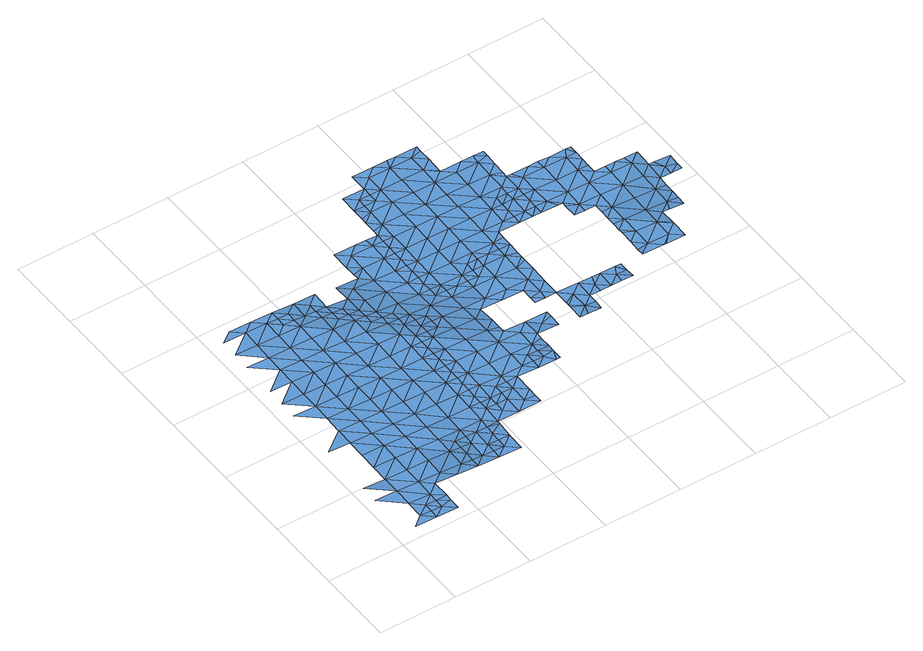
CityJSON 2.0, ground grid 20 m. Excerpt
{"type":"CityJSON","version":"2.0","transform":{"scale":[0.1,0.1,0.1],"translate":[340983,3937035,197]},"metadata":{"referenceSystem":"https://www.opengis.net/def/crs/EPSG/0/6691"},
"CityObjects":{
"waterbody1":{"type":"WaterBody","attributes":{"name":"5","class":"1140","function":"1","WaterBodyRiverFloodingRiskAttribute.description":"3","WaterBodyRiverFloodingRiskAttribute.rankOrg":"2","WaterBodyRiverFloodingRiskAttribute.adminType":"2","WaterBodyRiverFloodingRiskAttribute.scale":"L2"},"geometry":[{"type":"MultiSurface","lod":"1","boundaries":[[[0,1,2]],[[3,4,5]],[[0,6,5]],[[0,2,7]],[[0,7,6]],[[8,3,9]],[[6,10,5]],[[3,5,10]],[[11,9,3]],[[10,6,12]],[[11,3,10]],[[12,13,10]],[[14,15,9]],[[16,17,18]],[[14,9,11]],[[19,20,21]],[[21,9,15]],[[22,11,10]],[[22,10,13]],[[19,21,15]],[[18,20,19]],[[23,16,18]],[[24,14,11]],[[25,11,22]],[[26,27,28]],[[29,28,16]],[[30,15,14]],[[23,18,19]],[[31,32,26]],[[33,25,22]],[[24,30,14]],[[11,25,24]],[[15,30,19]],[[29,16,23]],[[28,34,26]],[[32,31,35]],[[29,34,28]],[[36,23,19]],[[37,38,35]],[[26,39,31]],[[40,25,33]],[[41,26,34]],[[25,42,24]],[[43,35,31]],[[19,30,36]],[[44,45,37]],[[40,42,25]],[[29,23,46]],[[47,34,29]],[[39,43,31]],[[46,23,36]],[[26,41,39]],[[35,43,37]],[[46,47,29]],[[48,49,44]],[[30,24,42]],[[50,36,30]],[[33,51,40]],[[47,52,34]],[[49,48,53]],[[34,54,41]],[[43,55,37]],[[56,57,53]],[[36,58,46]],[[44,37,55]],[[30,42,50]],[[44,59,48]],[[41,60,39]],[[61,62,40]],[[40,62,42]],[[55,59,44]],[[40,51,61]],[[63,47,46]],[[58,36,50]],[[34,52,54]],[[64,53,48]],[[65,66,42]],[[42,66,50]],[[59,67,48]],[[65,42,62]],[[56,53,68]],[[60,69,39]],[[70,52,47]],[[67,64,48]],[[41,54,60]],[[43,69,55]],[[46,58,63]],[[43,39,69]],[[66,71,50]],[[50,71,58]],[[47,63,72]],[[68,53,64]],[[73,63,58]],[[74,60,54]],[[59,55,75]],[[47,72,70]],[[54,52,74]],[[55,69,75]],[[59,76,67]],[[66,77,71]],[[78,69,60]],[[67,79,64]],[[52,70,74]],[[58,71,73]],[[63,80,72]],[[59,75,81]],[[77,82,71]],[[68,64,83]],[[84,75,69]],[[85,63,73]],[[86,83,64]],[[87,70,72]],[[67,76,79]],[[64,79,86]],[[59,81,76]],[[60,74,78]],[[88,73,71]],[[80,63,85]],[[80,87,72]],[[84,69,78]],[[75,89,81]],[[90,79,76]],[[71,82,88]],[[74,70,87]],[[89,76,81]],[[74,91,78]],[[92,75,84]],[[73,93,85]],[[88,82,94]],[[95,90,76]],[[96,73,88]],[[89,75,92]],[[85,97,80]],[[74,87,91]],[[91,98,78]],[[78,99,84]],[[89,100,76]],[[94,101,88]],[[93,97,85]],[[97,87,80]],[[73,96,93]],[[84,99,92]],[[95,76,100]],[[88,102,96]],[[102,88,101]],[[103,91,87]],[[99,78,98]],[[97,103,87]],[[102,104,96]],[[92,105,89]],[[104,106,96]],[[107,95,100]],[[89,108,100]],[[93,96,106]],[[101,109,102]],[[103,110,91]],[[111,107,100]],[[92,99,112]],[[113,114,93]],[[93,114,97]],[[93,106,113]],[[110,115,91]],[[89,105,108]],[[111,100,108]],[[101,116,109]],[[117,102,109]],[[118,99,98]],[[111,119,107]],[[92,112,105]],[[98,91,115]],[[114,120,97]],[[120,121,97]],[[103,97,121]],[[109,122,117]],[[121,123,103]],[[124,108,105]],[[123,125,103]],[[103,125,110]],[[112,99,118]],[[109,116,122]],[[98,115,118]],[[105,112,126]],[[127,124,105]],[[125,128,110]],[[126,127,105]],[[128,129,110]],[[110,129,115]],[[126,112,130]],[[122,116,131]],[[112,118,130]],[[124,127,132]],[[133,134,115]],[[115,134,118]],[[133,115,129]],[[135,136,137]],[[135,122,131]],[[137,122,135]],[[138,126,130]],[[131,116,139]],[[134,140,118]],[[141,136,135]],[[130,118,140]],[[139,142,131]],[[143,138,130]],[[135,131,144]],[[143,130,140]],[[143,145,138]],[[131,142,144]],[[146,141,135]],[[140,134,147]],[[147,134,148]],[[135,144,146]],[[149,140,147]],[[148,150,147]],[[151,149,147]],[[150,152,147]],[[152,151,147]]]}]},
"waterbody2":{"type":"WaterBody","attributes":{"name":"5","class":"1140","function":"1","WaterBodyRiverFloodingRiskAttribute.description":"3","WaterBodyRiverFloodingRiskAttribute.rankOrg":"3","WaterBodyRiverFloodingRiskAttribute.adminType":"2","WaterBodyRiverFloodingRiskAttribute.scale":"L2"},"geometry":[{"type":"MultiSurface","lod":"1","boundaries":[[[153,154,155]],[[13,12,153]],[[12,6,154]],[[6,7,154]],[[7,2,154]],[[2,155,154]],[[153,12,154]]]}]},
"waterbody3":{"type":"WaterBody","attributes":{"name":"5","class":"1140","function":"1","WaterBodyRiverFloodingRiskAttribute.description":"3","WaterBodyRiverFloodingRiskAttribute.rankOrg":"1","WaterBodyRiverFloodingRiskAttribute.adminType":"2","WaterBodyRiverFloodingRiskAttribute.scale":"L2"},"geometry":[{"type":"MultiSurface","lod":"1","boundaries":[[[65,62,156]],[[65,156,66]],[[77,66,156]],[[94,82,157]],[[82,158,157]],[[158,82,156]],[[159,158,156]],[[159,160,158]],[[159,161,160]],[[159,51,161]],[[61,51,159]],[[61,159,62]],[[162,157,163]],[[94,162,101]],[[164,163,157]],[[156,62,159]],[[157,158,164]],[[94,157,162]],[[77,156,82]]]}]},
"waterbody4":{"type":"WaterBody","attributes":{"name":"5","class":"1140","function":"1","WaterBodyRiverFloodingRiskAttribute.description":"3","WaterBodyRiverFloodingRiskAttribute.rankOrg":"2","WaterBodyRiverFloodingRiskAttribute.adminType":"2","WaterBodyRiverFloodingRiskAttribute.scale":"L2"},"geometry":[{"type":"MultiSurface","lod":"1","boundaries":[[[164,158,165]],[[164,165,163]],[[163,165,166]],[[165,161,166]],[[160,161,165]],[[158,160,165]]]}]},
"waterbody5":{"type":"WaterBody","attributes":{"name":"5","class":"1140","function":"1","WaterBodyRiverFloodingRiskAttribute.description":"3","WaterBodyRiverFloodingRiskAttribute.rankOrg":"1","WaterBodyRiverFloodingRiskAttribute.adminType":"2","WaterBodyRiverFloodingRiskAttribute.scale":"L2"},"geometry":[{"type":"MultiSurface","lod":"1","boundaries":[[[119,167,168]],[[95,168,169]],[[107,119,168]],[[79,90,86]],[[86,90,170]],[[86,170,83]],[[167,169,168]],[[168,95,107]],[[90,95,170]],[[95,169,170]],[[169,83,170]]]}]},
"waterbody6":{"type":"WaterBody","attributes":{"name":"5","class":"1140","function":"1","WaterBodyRiverFloodingRiskAttribute.description":"3","WaterBodyRiverFloodingRiskAttribute.rankOrg":"1","WaterBodyRiverFloodingRiskAttribute.adminType":"2","WaterBodyRiverFloodingRiskAttribute.scale":"L2"},"geometry":[{"type":"MultiSurface","lod":"1","boundaries":[[[171,172,173]],[[171,174,172]],[[175,176,174]],[[177,178,179]],[[171,180,175]],[[181,182,183]],[[184,182,181]],[[185,183,186]],[[183,185,181]],[[185,187,181]],[[187,184,181]],[[180,178,175]],[[177,175,178]],[[175,177,176]],[[188,189,173]],[[173,189,190]],[[191,190,189]],[[191,192,190]],[[193,194,195]],[[196,146,197]],[[106,104,198]],[[137,136,198]],[[136,199,198]],[[199,200,114]],[[201,202,203]],[[200,204,205]],[[204,206,205]],[[128,206,129]],[[134,133,207]],[[200,205,121]],[[121,120,200]],[[120,114,200]],[[208,209,210]],[[201,210,211]],[[171,175,174]],[[212,186,183]],[[213,214,211]],[[215,216,213]],[[216,217,213]],[[132,218,219]],[[218,132,127]],[[127,138,218]],[[143,140,220]],[[145,143,220]],[[193,221,194]],[[195,222,193]],[[223,194,224]],[[225,226,195]],[[227,228,223]],[[229,227,230]],[[230,231,229]],[[232,231,233]],[[151,234,235]],[[236,237,217]],[[238,213,217]],[[238,150,207]],[[234,151,152]],[[220,140,149]],[[220,239,145]],[[233,231,230]],[[233,230,240]],[[241,242,243]],[[145,239,218]],[[138,145,218]],[[127,126,138]],[[223,195,194]],[[226,244,195]],[[222,195,244]],[[192,245,190]],[[246,247,248]],[[249,250,248]],[[251,250,252]],[[247,249,248]],[[253,249,247]],[[223,225,195]],[[228,225,223]],[[123,121,205]],[[123,205,125]],[[205,206,125]],[[252,254,251]],[[255,132,256]],[[124,132,255]],[[111,124,255]],[[255,119,111]],[[256,132,219]],[[256,119,255]],[[219,243,256]],[[256,243,242]],[[111,108,124]],[[234,237,235]],[[234,217,237]],[[113,106,199]],[[106,198,199]],[[113,199,114]],[[221,257,194]],[[224,194,257]],[[128,125,206]],[[207,150,148]],[[148,134,207]],[[133,129,207]],[[207,129,206]],[[213,238,214]],[[207,214,238]],[[214,207,206]],[[204,214,206]],[[211,214,204]],[[202,201,211]],[[202,211,204]],[[202,204,200]],[[202,200,203]],[[203,200,199]],[[203,199,136]],[[196,203,146]],[[141,146,203]],[[190,258,173]],[[137,117,122]],[[117,137,198]],[[117,198,102]],[[104,102,198]],[[203,196,201]],[[217,234,238]],[[197,259,196]],[[259,260,196]],[[196,260,201]],[[260,210,201]],[[208,210,260]],[[209,261,210]],[[210,261,185]],[[210,185,186]],[[210,186,211]],[[212,211,186]],[[211,212,213]],[[212,215,213]],[[236,217,216]],[[236,262,237]],[[262,258,251]],[[251,258,250]],[[250,258,248]],[[190,248,258]],[[248,190,246]],[[245,246,190]],[[238,234,150]],[[152,150,234]],[[149,151,220]],[[220,151,235]],[[235,239,220]],[[239,235,263]],[[240,241,243]],[[172,188,173]],[[173,258,171]],[[224,257,264]],[[241,224,264]],[[230,227,223]],[[230,223,240]],[[223,224,240]],[[240,224,241]],[[141,203,136]],[[180,171,265]],[[266,180,265]],[[267,219,218]],[[265,171,258]],[[233,268,232]],[[269,268,263]],[[270,269,263]],[[271,254,272]],[[235,270,263]],[[237,262,271]],[[218,239,267]],[[263,268,233]],[[243,219,267]],[[271,262,251]],[[271,251,254]],[[272,270,271]],[[235,271,270]],[[235,237,271]],[[266,262,236]],[[265,262,266]],[[258,262,265]],[[263,267,239]],[[233,267,263]],[[240,267,233]],[[240,243,267]]]}]},
"waterbody7":{"type":"WaterBody","attributes":{"name":"5","class":"1140","function":"1","WaterBodyRiverFloodingRiskAttribute.description":"3","WaterBodyRiverFloodingRiskAttribute.rankOrg":"2","WaterBodyRiverFloodingRiskAttribute.adminType":"2","WaterBodyRiverFloodingRiskAttribute.scale":"L2"},"geometry":[{"type":"MultiSurface","lod":"1","boundaries":[[[273,260,259]],[[274,275,273]],[[274,273,197]],[[208,260,273]],[[208,275,209]],[[273,275,208]],[[276,275,274]],[[259,197,273]]]}]},
"waterbody8":{"type":"WaterBody","attributes":{"name":"5","class":"1140","function":"1","WaterBodyRiverFloodingRiskAttribute.description":"3","WaterBodyRiverFloodingRiskAttribute.rankOrg":"1","WaterBodyRiverFloodingRiskAttribute.adminType":"2","WaterBodyRiverFloodingRiskAttribute.scale":"L2"},"geometry":[{"type":"MultiSurface","lod":"1","boundaries":[[[277,278,279]],[[279,280,281]],[[282,280,279]],[[279,283,282]],[[283,279,278]],[[279,281,277]]]}]},
"waterbody9":{"type":"WaterBody","attributes":{"name":"5","class":"1140","function":"1","WaterBodyRiverFloodingRiskAttribute.description":"3","WaterBodyRiverFloodingRiskAttribute.rankOrg":"1","WaterBodyRiverFloodingRiskAttribute.adminType":"2","WaterBodyRiverFloodingRiskAttribute.scale":"L2"},"geometry":[{"type":"MultiSurface","lod":"1","boundaries":[[[284,285,286]],[[287,288,285]],[[285,289,290]],[[291,292,293]],[[291,294,292]],[[291,295,294]],[[296,295,291]],[[297,289,285]],[[289,296,291]],[[298,287,285]],[[298,285,284]],[[299,286,290]],[[286,285,290]],[[299,290,176]],[[290,293,176]],[[295,300,294]],[[289,293,290]],[[291,293,289]],[[300,295,301]],[[285,288,297]],[[302,294,300]],[[301,303,300]],[[304,300,303]],[[304,302,300]],[[302,304,305]]]}]},
"waterbody10":{"type":"WaterBody","attributes":{"name":"5","class":"1140","function":"1","WaterBodyRiverFloodingRiskAttribute.description":"3","WaterBodyRiverFloodingRiskAttribute.rankOrg":"1","WaterBodyRiverFloodingRiskAttribute.adminType":"2","WaterBodyRiverFloodingRiskAttribute.scale":"L2"},"geometry":[{"type":"MultiSurface","lod":"1","boundaries":[[[306,307,308]],[[306,309,310]],[[309,306,311]],[[311,306,308]],[[312,307,306]],[[313,314,312]],[[313,306,310]],[[308,307,315]],[[313,312,306]],[[308,316,317]],[[315,316,308]],[[318,308,317]],[[308,318,311]],[[318,317,319]]]}]},
"waterbody11":{"type":"WaterBody","attributes":{"name":"5","class":"1140","function":"1","WaterBodyRiverFloodingRiskAttribute.description":"3","WaterBodyRiverFloodingRiskAttribute.rankOrg":"2","WaterBodyRiverFloodingRiskAttribute.adminType":"2","WaterBodyRiverFloodingRiskAttribute.scale":"L2"},"geometry":[{"type":"MultiSurface","lod":"1","boundaries":[[[320,321,322]],[[321,320,323]],[[320,324,323]],[[320,325,324]],[[325,326,324]],[[323,327,321]],[[328,327,323]],[[329,327,328]],[[329,330,327]],[[330,329,310]],[[313,310,329]],[[312,314,331]],[[314,328,331]],[[312,331,307]],[[314,313,329]],[[310,332,330]],[[332,310,333]],[[334,332,333]],[[334,335,332]],[[336,335,334]],[[336,337,335]],[[337,338,335]],[[339,332,340]],[[341,342,327]],[[343,321,342]],[[343,344,321]],[[345,344,343]],[[340,335,338]],[[346,336,334]],[[334,347,346]],[[348,346,347]],[[346,348,349]],[[349,348,350]],[[348,351,350]],[[352,351,348]],[[353,351,352]],[[353,354,351]],[[353,355,354]],[[353,356,355]],[[356,353,357]],[[358,357,353]],[[359,360,361]],[[360,352,361]],[[361,362,359]],[[361,363,362]],[[363,361,364]],[[364,361,347]],[[365,364,347]],[[365,366,364]],[[250,249,367]],[[252,250,367]],[[254,252,367]],[[272,254,368]],[[369,370,371]],[[369,372,373]],[[228,374,225]],[[375,376,373]],[[377,378,379]],[[380,379,378]],[[381,379,380]],[[382,379,381]],[[382,383,379]],[[384,383,382]],[[385,386,387]],[[387,316,388]],[[307,331,388]],[[369,385,372]],[[328,389,331]],[[328,390,389]],[[391,382,392]],[[382,393,392]],[[394,392,393]],[[394,393,395]],[[395,393,356]],[[381,356,393]],[[396,395,356]],[[323,324,390]],[[324,326,397]],[[398,399,400]],[[399,278,400]],[[278,401,400]],[[402,400,401]],[[326,403,397]],[[404,405,403]],[[406,407,336]],[[407,408,336]],[[408,407,409]],[[410,404,411]],[[410,405,404]],[[404,412,411]],[[412,404,326]],[[403,326,404]],[[413,412,326]],[[391,384,382]],[[382,381,393]],[[380,414,381]],[[405,415,403]],[[402,416,417]],[[402,417,376]],[[417,373,376]],[[418,373,417]],[[373,418,369]],[[369,418,370]],[[370,418,419]],[[418,374,419]],[[419,374,227]],[[228,227,374]],[[420,402,421]],[[420,244,402]],[[226,225,416]],[[346,406,336]],[[336,408,337]],[[413,326,325]],[[325,320,322]],[[344,322,321]],[[327,342,321]],[[328,323,390]],[[329,328,314]],[[330,341,327]],[[330,332,339]],[[334,333,347]],[[340,332,335]],[[347,361,348]],[[349,422,346]],[[423,349,350]],[[350,351,424]],[[361,352,348]],[[353,352,360]],[[354,425,351]],[[355,425,354]],[[356,381,355]],[[356,357,396]],[[358,353,360]],[[374,416,225]],[[417,416,374]],[[426,367,253]],[[426,253,427]],[[426,427,371]],[[371,385,369]],[[385,371,386]],[[427,386,371]],[[386,427,246]],[[247,246,427]],[[245,192,386]],[[428,386,192]],[[399,282,283]],[[283,278,399]],[[277,401,278]],[[277,281,401]],[[281,429,401]],[[421,401,429]],[[402,401,421]],[[399,397,403]],[[416,402,244]],[[244,226,416]],[[430,431,432]],[[431,430,433]],[[434,433,430]],[[433,434,435]],[[436,434,430]],[[437,436,425]],[[425,436,438]],[[436,439,438]],[[438,439,424]],[[440,424,439]],[[441,424,440]],[[442,424,441]],[[442,350,424]],[[423,350,442]],[[422,406,346]],[[424,351,438]],[[425,438,351]],[[443,437,425]],[[425,444,443]],[[425,355,444]],[[355,445,444]],[[355,381,445]],[[439,436,430]],[[432,439,430]],[[445,381,414]],[[377,379,383]],[[400,402,376]],[[374,418,417]],[[398,397,399]],[[397,398,324]],[[398,375,324]],[[400,375,398]],[[400,376,375]],[[324,375,390]],[[375,389,390]],[[375,373,389]],[[373,372,389]],[[389,372,331]],[[385,331,372]],[[331,385,388]],[[385,387,388]],[[315,388,316]],[[307,388,315]],[[309,311,333]],[[311,365,333]],[[229,419,227]],[[229,231,419]],[[254,367,368]],[[249,253,367]],[[370,426,371]],[[247,427,253]],[[246,245,386]],[[365,347,333]],[[310,309,333]],[[428,387,386]],[[446,403,447]],[[269,270,368]],[[269,368,268]],[[268,368,448]],[[448,368,367]],[[370,448,426]],[[367,426,448]],[[318,319,365]],[[365,311,318]],[[449,444,450]],[[449,451,444]],[[450,444,445]],[[444,451,443]],[[370,419,448]],[[415,447,403]],[[447,452,446]],[[446,452,282]],[[399,446,282]],[[403,446,399]],[[232,448,231]],[[231,448,419]],[[272,368,270]],[[232,268,448]],[[365,319,366]]]}]}
},
"vertices":[
[64,28,34],[36,6,34],[92,5,33],[66,121,34],[9,122,36],[65,74,34],[93,51,33],[93,28,33],[10,168,36],[67,167,33],[122,73,32],[123,120,32],[121,50,32],[150,50,32],[123,166,32],[124,212,32],[70,352,33],[13,307,35],[69,306,33],[125,258,32],[68,259,33],[68,213,33],[150,96,31],[126,305,32],[180,165,30],[179,119,30],[72,444,33],[15,445,34],[71,398,33],[127,351,32],[181,211,30],[72,490,33],[16,491,34],[207,95,28],[127,397,32],[73,537,33],[182,257,30],[74,583,33],[17,538,34],[129,489,32],[236,118,27],[128,443,32],[237,164,27],[130,536,32],[75,629,33],[18,630,34],[182,304,31],[183,350,31],[76,675,34],[19,676,35],[237,210,28],[264,94,24],[184,396,31],[77,722,34],[185,442,31],[131,582,32],[49,745,35],[20,723,35],[238,256,29],[132,628,33],[186,488,31],[264,117,24],[265,140,25],[239,303,30],[133,721,33],[265,163,25],[265,186,26],[132,674,33],[105,744,33],[187,535,31],[241,395,30],[294,209,26],[240,349,30],[295,255,28],[242,441,30],[187,581,32],[189,673,32],[294,186,25],[242,487,30],[161,697,32],[297,348,29],[188,627,32],[322,185,24],[162,743,32],[243,534,30],[296,302,29],[162,720,32],[297,394,29],[351,208,26],[245,626,30],[189,696,32],[298,440,29],[244,580,30],[352,301,28],[350,185,24],[218,696,30],[352,254,28],[353,347,28],[299,486,29],[300,533,29],[246,672,29],[379,184,25],[380,231,27],[354,393,28],[380,254,28],[302,625,27],[380,277,28],[246,695,29],[274,649,27],[407,207,26],[355,439,28],[274,672,27],[301,579,28],[381,300,28],[381,323,28],[356,485,28],[435,183,26],[408,230,27],[357,532,27],[274,695,27],[382,346,28],[382,369,28],[436,230,27],[382,392,28],[302,648,26],[383,416,28],[329,601,26],[330,625,25],[383,439,28],[384,462,27],[357,578,25],[464,206,27],[330,648,24],[384,485,27],[384,508,27],[465,252,27],[437,276,27],[437,253,27],[358,601,24],[492,182,27],[385,554,24],[465,275,27],[492,204,27],[386,577,23],[493,229,27],[386,600,22],[494,275,27],[413,531,24],[413,507,26],[414,554,23],[441,507,24],[442,553,21],[442,530,23],
[149,33,32],[121,27,32],[149,4,32],
[293,163,23],[350,162,22],[321,139,22],[292,117,22],[321,116,21],[320,93,21],[379,178,24],[378,138,21],[350,139,21],
[349,116,20],[377,92,20],
[275,741,28],[247,718,28],[219,742,30],[190,720,32],
[696,526,14],[725,548,14],[697,572,13],[724,502,14],[696,479,15],[723,456,15],[693,456,15],[667,474,15],[667,457,15],[668,503,14],[637,388,22],[666,411,22],[609,412,23],[666,396,22],[609,365,24],[581,389,24],[665,364,22],[726,582,13],[726,594,13],[698,618,13],[726,609,13],[727,641,13],[447,831,14],[418,808,14],[475,807,14],[522,297,27],[550,274,26],[408,253,27],[409,300,28],[410,346,28],[523,344,26],[467,345,27],[466,298,27],[467,391,27],[411,392,28],[412,438,27],[412,484,27],[579,320,25],[608,319,25],[580,343,25],[524,390,26],[553,413,25],[525,436,24],[468,437,26],[553,430,24],[554,459,22],[526,482,21],[358,624,23],[359,670,21],[414,577,21],[390,832,14],[473,830,14],[474,761,14],[417,762,15],[503,783,14],[503,806,14],[502,737,14],[502,760,14],[501,714,14],[473,714,13],[501,691,14],[501,668,14],[472,668,14],[470,530,22],[471,576,18],[554,505,17],[526,529,18],[469,483,24],[415,623,18],[416,715,15],[389,739,16],[332,740,18],[360,716,18],[504,829,14],[698,641,13],[670,642,14],[642,642,14],[641,619,14],[613,619,14],[613,596,14],[584,574,14],[584,597,14],[614,643,14],[556,597,14],[302,671,25],[331,694,21],[389,785,14],[641,573,14],[551,297,26],[551,320,26],[608,348,24],[583,528,16],[471,622,15],[389,756,15],[640,527,14],[611,504,15],[416,669,16],[500,645,14],[500,622,15],[499,598,16],[527,575,15],[528,598,15],
[579,296,26],[596,273,26],[607,300,26],[607,273,26],
[533,921,14],[562,921,14],[534,945,14],[506,968,14],[505,922,14],[563,967,14],[562,944,14],
[723,400,15],[751,386,15],[723,409,15],[744,363,14],[778,362,13],[779,408,14],[751,432,14],[808,431,13],[816,454,13],[780,455,14],[837,454,13],[836,407,13],[808,408,13],[779,385,14],[722,363,15],[723,416,15],[865,430,13],[864,407,13],[877,453,12],[893,406,13],[893,430,12],[893,453,12],
[814,755,13],[785,732,13],[813,708,13],[842,754,13],[843,777,13],[842,731,13],[786,755,13],[814,778,13],[786,778,14],[785,709,13],[784,686,13],[818,685,13],[841,708,13],[841,685,13],
[760,894,14],[816,893,14],[788,917,14],[759,848,14],[703,895,14],[732,918,14],[704,942,14],[815,847,13],[758,802,14],[815,801,13],[843,823,13],[757,756,14],[871,800,13],[870,754,13],[927,753,12],[928,799,13],[985,798,12],[957,821,12],[926,822,13],[857,823,13],[900,822,13],[844,838,13],[844,870,13],[845,900,14],[819,916,14],[845,916,14],[984,752,12],[926,706,12],[983,705,11],[1012,728,11],[1040,704,11],[1039,658,10],[982,659,11],[981,613,11],[1038,612,8],[1037,566,8],[980,567,11],[953,590,11],[953,613,11],[925,637,12],[953,637,11],[925,660,12],[897,638,12],[897,673,12],[898,684,12],[870,707,13],[886,684,12],[585,620,14],[528,621,14],[644,758,14],[586,712,14],[643,711,14],[701,757,14],[645,804,14],[531,760,14],[646,850,14],[589,851,14],[1014,451,10],[1063,450,10],[1035,473,10],[1064,496,9],[1036,519,9],[979,474,11],[1007,451,10],[950,452,12],[700,710,14],[699,664,14],[728,687,14],[756,709,14],[701,803,14],[702,849,14],[950,471,11],[951,498,11],[980,521,11],[952,534,11],[952,544,11],[952,567,11],[647,943,14],[646,896,14],[591,944,14],[590,897,14],[533,898,14],[532,852,14],[648,989,14],[705,988,14],[677,1011,14],[1012,774,12],[1013,799,12],[1000,821,12],[1013,820,12],[733,1010,14],[733,996,14],[733,964,14],[732,920,14],[1064,500,9],[655,1012,14],[531,806,14],[588,805,14],[587,759,14],[530,713,14],[504,845,14],[504,876,14],[1012,751,11],[1040,727,11],[1096,703,10],[1095,611,4],[586,666,14],[642,665,14],[727,667,14],[505,891,14],[1152,656,6],[1181,679,6],[1138,680,8],[1180,650,5],[1152,633,4],[1180,633,4],[1123,634,4],[1123,610,2],[1095,657,8],[1124,680,8],[1125,726,10],[1091,727,10],[1068,727,11],[1123,587,2],[1094,565,3],[1065,542,6],[591,990,14],[620,1012,14],[529,667,14],[1122,541,1],[1085,542,4],[1122,564,1],[563,1013,14]
]}
